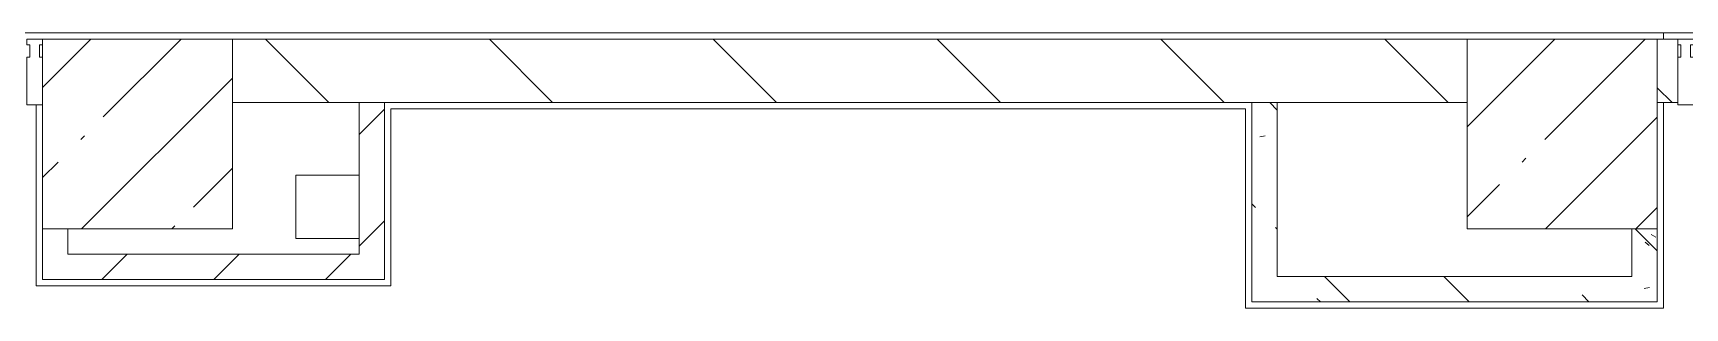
# Model space of a CAD drawing. Header units: millimetres. Extents: x 35144 to 233944, y -8553 to 29000.
# Drawn here: x 114564 to 119781, y 7050 to 7920 of the extents above; entities that cross this region are included whole.
import ezdxf

# ---------------------------------------------------------------- set-up
doc = ezdxf.new("R2010")
doc.units = ezdxf.units.MM
doc.layers.add('A-FLOR-1', color=7, linetype='Continuous', lineweight=5, true_color=0xaaaaaa)
doc.layers.add('I-WALL-33', color=7, linetype='Continuous', lineweight=5, true_color=0x787878)
for name, color, linetype, lineweight in [('A-GLAZ-CWMG-3', 7, 'Continuous', 5), ('A-WALL', 7, 'Continuous', 9), ('I-WALL-32', 7, 'Continuous', 5), ('S-COLS-1', 7, 'Continuous', 5)]:
    doc.layers.add(name, color=color, linetype=linetype, lineweight=lineweight)
pattern_1 = [(45, (106933.74, 0), (-176.7767, 176.7767), [])]
pattern_2 = [(135, (106933.74, 0), (-353.553, -353.553), [])]
pattern_3 = [(135, (106933.74, 0), (-377.17, -377.17), [533.4, -88.9, 17.78, -88.9]), (135, (106933.74, 376.94), (-377.17, -377.17), []), (50, (106933.74, 0), (637.645, -55.787), [66.675, -733.425]), (355, (106933.74, 0), (-123.35, 668.7), [53.34, -586.74]), (100.451, (106986.9, -4.65), (514.3, 612.908), [56.665, -623.315]), (46.184, (106933.74, 177.8), (948.776, -147.15), [100.01, -1100.137]), (96.636, (107012.8, 165.5), (830.91, 865.997), [85, -934.973]), (351.184, (106933.7, 177.8), (830.92, 865.99), [80.01, -880.11]), (21, (107022.64, 133.35), (530.65, -357.928), [66.675, -733.425]), (326, (107022.64, 133.35), (216.308, 644.658), [53.34, -586.74]), (71.451, (107066.86, 103.5), (746.96, 286.724), [56.665, -623.315]), (37.5, (106933.74, 0), (10.8105, 295.9426), [16.764, -562.864, 16.764, -578.866, -588.962]), (37.5, (106933.74, 0), (10.8105, 295.9426), [-1175.258, 16.764, -572.198]), (7.5, (106933.74, 0), (233.869, 350.632), [16.764, -322.834, 16.764, -549.529, -224.472]), (7.5, (106933.74, 0), (233.869, 350.632), [-905.891, 16.764, -207.708]), (327.5, (106735.5, 0), (474.568, -20.0513), [16.764, -205.486, 16.764, -676.656, -920.115]), (327.5, (106735.5, 0), (474.568, -20.0513), [-915.67, 16.764, -903.351]), (317.5, (106646.6, 0), (518.452, 88.993), [16.764, -272.161, 16.764, -443.738, -653.415]), (317.5, (106646.6, 0), (518.452, 88.993), [-749.427, 16.764, -636.65])]

# ---------------------------------------------------------------- blocks, each defined once
blk = doc.blocks.new('BSC_Колонна _Прямоугольная - 600х600-V183-1_5_2_птичка')
at = {"layer": 'S-COLS-1'}
h = blk.add_hatch(dxfattribs=at)
h.set_pattern_fill('FP_168', color=256, style=0, pattern_type=2)
h.set_pattern_definition([(45, (-7960, -7600), (-285.123, 285.123), []), (45, (-7674.88, -7600), (-285.123, 285.123), [504.031, -100.806, 16.764, -84.042])])
h.paths.add_polyline_path([(300, -300), (300, 300), (-300, 300), (-300, -300), (281.5, -300)])
for p, q in [((300, 300), (-300, 300)), ((-300, 300), (-300, -300)), ((300, -300), (300, 300)), ((-300, -300), (300, -300))]:
    blk.add_line(p, q, dxfattribs=at)
blk = doc.blocks.new('BSC_Колонна _Прямоугольная - 600х600-20441433-1_5_2_птичка')
at = {"layer": 'S-COLS-1'}
h = blk.add_hatch(dxfattribs=at)
h.set_pattern_fill('FP_177', color=256, style=0, pattern_type=2)
h.set_pattern_definition([(45, (-12460, -7600), (-285.123, 285.123), []), (45, (-12174.88, -7600), (-285.123, 285.123), [504.031, -100.806, 16.764, -84.042])])
h.paths.add_polyline_path([(-300, -300), (300, -300), (300, 300), (-300, 300), (-300, -164.8)])
for p, q in [((300, 300), (-300, 300)), ((-300, 300), (-300, -300)), ((300, -300), (300, 300)), ((-300, -300), (300, -300))]:
    blk.add_line(p, q, dxfattribs=at)
blk = doc.blocks.new('Прямоугольный импост - Импост структурный с накладкой - 190мм-32633541-1_5_2_птичка')
at = {"layer": 'A-GLAZ-CWMG-3'}
for p, q in [((0, 17), (-50, 17)), ((-50, 17), (-50, 0)), ((-50, 0), (-40, 0)), ((-40, 0), (-40, -40)), ((-10, -40), (-10, 0)), ((-10, 0), (0, 0)), ((-40, -40), (-50, -40)), ((-50, -40), (-50, -190)), ((0, -40), (-10, -40)), ((-50, -190), (0, -190))]:
    blk.add_line(p, q, dxfattribs=at)
blk = doc.blocks.new('Прямоугольный импост - Импост структурный с накладкой - 190мм-33226183-1_5_2_птичка')
at = {"layer": 'A-GLAZ-CWMG-3'}
for p, q in [((0, 190), (-50, 190)), ((-50, 190), (-50, 40)), ((0, 40), (0, 190)), ((-50, 40), (-40, 40)), ((-40, 0), (-50, 0)), ((-50, 0), (-50, -17)), ((-40, 40), (-40, 0)), ((-10, 0), (-10, 40)), ((-10, 40), (0, 40)), ((0, 0), (-10, 0)), ((0, -17), (0, 0)), ((-50, -17), (0, -17))]:
    blk.add_line(p, q, dxfattribs=at)

msp = doc.modelspace()

# ---------------------------------------------------------------- hatches: boundary and pattern name
at = {"layer": 'I-WALL-32'}
h = msp.add_hatch(dxfattribs=at)
h.set_pattern_fill('FP_97', color=256, style=0, pattern_type=2)
h.set_pattern_definition(pattern_2)
h.paths.add_polyline_path([(115652.9, 7700), (119093.7, 7700), (119093.7, 7900), (115193.7, 7900), (115193.7, 7700), (115593.7, 7700)])
h = msp.add_hatch(dxfattribs=at)
h.set_pattern_fill('FP_97', color=256, style=0, pattern_type=2)
h.set_pattern_definition(pattern_2)
h.paths.add_polyline_path([(119693.7, 7700), (119758.7, 7700), (119758.7, 7900), (119693.7, 7900)])
h.paths.add_polyline_path([(121263.7, 7700), (121663.7, 7700), (121663.7, 7900), (121198.7, 7894.4), (121198.7, 7700), (121243.7, 7700)])
h.paths.add_polyline_path([(122793.7, 7700), (123593.7, 7700), (123593.7, 7900), (122763.7, 7900), (122763.7, 7700)])
h = msp.add_hatch(dxfattribs=at)
h.set_pattern_fill('FP_96', color=256, style=0, pattern_type=2)
h.set_pattern_definition(pattern_1)
h.paths.add_polyline_path([(115673.7, 7140), (115673.7, 7700), (115593.7, 7700), (115593.7, 7140)])
h = msp.add_hatch(dxfattribs=at)
h.set_pattern_fill('FP_96', color=256, style=0, pattern_type=2)
h.set_pattern_definition(pattern_1)
h.paths.add_polyline_path([(115221.1, 7140), (115593.7, 7140), (115593.7, 7220), (114593.7, 7220), (114593.7, 7140), (115213.5, 7140)])
at = {"layer": 'I-WALL-33'}
h = msp.add_hatch(dxfattribs=at)
h.set_pattern_fill('FP_111', color=256, style=0, pattern_type=2)
h.set_pattern_definition(pattern_3)
h.paths.add_polyline_path([(118413.7, 7150), (118493.7, 7150), (118493.7, 7700), (118413.7, 7700), (118413.7, 7271.5)])
h = msp.add_hatch(dxfattribs=at)
h.set_pattern_fill('FP_111', color=256, style=0, pattern_type=2)
h.set_pattern_definition(pattern_3)
h.paths.add_polyline_path([(119693.7, 7070), (119693.7, 7300), (119613.7, 7300), (119613.7, 7070)])
h = msp.add_hatch(dxfattribs=at)
h.set_pattern_fill('FP_111', color=256, style=0, pattern_type=2)
h.set_pattern_definition(pattern_3)
h.paths.add_polyline_path([(118893.1, 7070), (119613.7, 7070), (119613.7, 7150), (118413.7, 7150), (118413.7, 7070)])

# ---------------------------------------------------------------- linework, layer by layer
at = {"layer": 'A-FLOR-1'}
for p, q in [((109927, 7920), (122673.7, 7920)), ((119713.7, 7920), (119713.7, 7900)), ((114573.7, 7120), (114573.7, 7693)), ((118393.7, 7680), (115693.7, 7680)), ((115693.7, 7680), (115693.7, 7120)), ((118393.7, 7050), (118393.7, 7680)), ((119713.7, 7700), (119713.7, 7050)), ((115393.7, 7470), (115593.7, 7470)), ((115393.7, 7270), (115393.7, 7470)), ((115593.7, 7270), (115393.7, 7270)), ((115693.7, 7120), (114573.7, 7120)), ((119713.7, 7050), (118393.7, 7050))]:
    msp.add_line(p, q, dxfattribs=at)
at = {"layer": 'A-WALL'}
for p, q in [((115673.7, 7700), (115593.7, 7700)), ((118493.7, 7700), (118413.7, 7700))]:
    msp.add_line(p, q, dxfattribs=at)
at = {"layer": 'I-WALL-32'}
for p, q in [((119093.7, 7900), (115193.7, 7900)), ((119758.7, 7900), (119693.7, 7900)), ((119758.7, 7700), (119758.7, 7900)), ((115193.7, 7700), (115593.7, 7700)), ((115593.7, 7700), (115593.7, 7220)), ((115673.7, 7140), (115673.7, 7700)), ((115673.7, 7700), (118413.7, 7700)), ((118413.7, 7700), (118413.7, 7070)), ((118493.7, 7700), (119093.7, 7700)), ((118493.7, 7150), (118493.7, 7700)), ((119693.7, 7700), (119758.7, 7700)), ((114593.7, 7300), (114593.7, 7140)), ((114673.7, 7220), (114673.7, 7300)), ((119613.7, 7300), (119613.7, 7150)), ((119693.7, 7070), (119693.7, 7300)), ((115593.7, 7220), (114673.7, 7220)), ((119613.7, 7150), (118493.7, 7150)), ((114593.7, 7140), (115673.7, 7140)), ((118413.7, 7070), (119693.7, 7070))]:
    msp.add_line(p, q, dxfattribs=at)

# ---------------------------------------------------------------- block references
at = {"layer": 'A-GLAZ-CWMG-3'}
msp.add_blockref('Прямоугольный импост - Импост структурный с накладкой - 190мм-32633541-1_5_2_птичка', (114593.7, 7883), dxfattribs=at)
at = {"layer": 'A-GLAZ-CWMG-3', "rotation": 180}
msp.add_blockref('Прямоугольный импост - Импост структурный с накладкой - 190мм-33226183-1_5_2_птичка', (119758.7, 7883), dxfattribs=at)
at = {"layer": 'S-COLS-1'}
for name, p in [('BSC_Колонна _Прямоугольная - 600х600-V183-1_5_2_птичка', (114893.7, 7600)), ('BSC_Колонна _Прямоугольная - 600х600-20441433-1_5_2_птичка', (119393.7, 7600))]:
    msp.add_blockref(name, p, dxfattribs=at)

doc.saveas('drawing.dxf')
